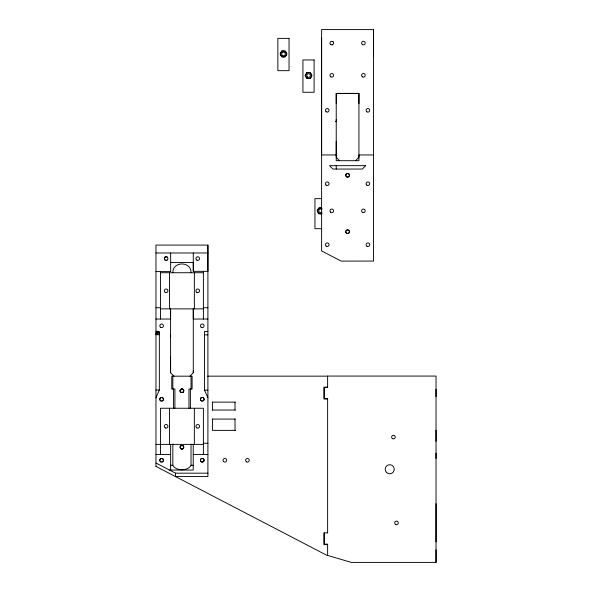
<?xml version="1.0" encoding="UTF-8"?>
<svg xmlns="http://www.w3.org/2000/svg" width="592" height="592" viewBox="0 0 592 592"><rect width="100%" height="100%" fill="white"/><g stroke="black" fill="none" stroke-linecap="round" stroke-linejoin="round"><path stroke-width="0.89" d="M173.974 376.179L170.592 372.79L170.592 308.906M189.899 376.179L193.288 372.79L193.288 308.906M155.962 252.984L193.281 252.991L193.288 271.343L207.91 271.343L207.903 245.081L155.962 245.081L155.962 466.496M336.234 154.941L321.611 154.941L321.604 29.6L373.552 29.6L373.559 55.87M327.62 555.429L351.33 562.4L436.03 562.4L436.03 549.776M436.03 541.895L436.03 503.674M436.03 396.618L436.03 389.225M436.03 458.504L436.038 453.087M172.849 272.734C172.405 261.057 191.468 261.057 191.031 272.734M191.031 444.126L191.031 465.282C188.086 471.254 175.787 471.254 172.849 465.282L172.849 444.126M180.19 446.834L181.034 445.739M155.962 397.728L159.352 390.017L159.352 331.394L155.962 331.298M183.505 448.203L182.403 449.047M183.683 390.972C183.964 388.426 179.665 388.626 180.22 391.157A1.813 1.798 -90 0 0 183.231 392.022A1.813 1.798 -90 0 0 182.41 388.996A1.813 1.798 -90 0 0 180.22 391.223M157.657 331.342L157.657 334.687L155.962 333.192L159.352 333.192L157.657 331.342L155.962 333.192L155.962 333.932L156.813 333.94L155.962 334.687L159.352 334.687M355.54 160.698L358.93 157.309L358.93 93.425L336.234 93.395L336.234 157.309L339.623 160.698M200.991 398.031L201.361 397.743M183.076 392.163L182.691 392.415A1.628 1.502 0 0 1 181.352 392.489L180.945 392.274M181.182 389.255L181.152 389.277A1.769 1.754 0 0 1 183.69 390.824A1.769 1.754 0 0 1 181.182 392.437A1.769 1.754 0 0 1 180.767 389.506M332.238 44.822L332.674 44.644M166.596 260.302L167.033 260.117M335.405 121.641L336.234 121.641L336.234 119.651M373.559 154.941L358.93 154.941L358.93 160.698L336.234 160.698L336.234 141.31M321.826 198.646L314.944 198.646L314.944 228.682L321.826 228.682M321.456 207.859L318.866 207.859L317.149 210.841L318.866 213.823L321.456 213.823M193.281 252.991L207.903 252.984M170.644 262.567L193.288 262.567L193.288 271.343M155.962 271.602L170.644 271.602L170.644 252.984M160.484 272.734L203.396 272.734M155.962 307.744L160.484 307.744M203.396 307.744L207.91 307.744M160.484 308.869L203.396 308.869M155.962 319.036L170.592 319.036L170.592 308.869M207.91 319.036L193.288 319.036L193.288 308.869M207.91 331.461L204.521 331.461L204.521 390.18L207.91 397.728M204.521 334.843L207.91 334.843M207.666 376.157L327.62 376.157M327.62 387.22L324.002 387.22L324.002 398.964L327.62 398.964M155.962 390.017L159.352 390.017M204.521 390.18L207.91 390.18M212.262 402.131L235.327 402.131M212.262 410.034L235.327 410.034M212.262 419.069L235.335 419.069M235.468 430.362L212.432 430.362L212.432 419.069M203.396 443.26L207.91 443.26M155.962 444.385L203.396 444.385M155.962 454.552L170.644 454.552M193.229 454.552L207.91 454.552M170.644 465.282L172.849 465.282M191.031 465.282L193.229 465.282M169.519 470.055L193.229 470.055L193.229 444.385M155.962 463.018L175.521 473.171L207.91 473.171M327.62 532.844L324.009 532.904L324.009 544.647L327.62 544.647M181.47 449.047L180.375 448.203M155.962 466.407L327.62 555.71L327.62 544.137L324.231 544.137L324.231 532.844M332.674 41.514L333.052 41.795M330.491 44.356L330.869 44.644A1.806 1.806 0 0 0 333.577 43.075A1.806 1.806 0 0 0 330.869 41.514A1.806 1.806 0 0 0 330.869 44.637M167.403 257.276L167.033 256.995A1.813 1.798 0.1 0 0 164.857 259.821L165.227 260.117A1.806 1.806 0 0 0 167.936 258.556A1.806 1.806 0 0 0 165.227 256.995A1.806 1.806 0 0 0 165.227 260.117M182.839 445.739L183.683 446.834M436.03 430.258L436.038 441.336M436.03 562.4L436.03 376.068L327.62 376.068L327.62 387.36L324.231 387.36L324.231 398.653L327.62 398.653L327.62 532.904M373.552 29.6L373.559 261.079L341.162 261.094L321.611 250.927L321.611 37.503M358.93 103.556L358.93 93.395L336.234 93.425L336.234 103.556M336.234 165.664L336.234 169.053M235.017 402.131L235.017 410.034M235.017 419.069L235.017 430.362M212.432 402.131L212.432 410.034M207.903 245.081L207.91 476.553L175.521 476.575L175.521 473.171M203.396 271.343L203.396 319.036M203.396 454.552L203.396 408.251L160.484 408.251L160.484 454.552M194.361 272.734L194.361 308.869M194.361 408.251L194.361 444.385M193.288 370.422L193.288 372.79M191.031 376.179L191.031 389.055M190.409 389.055L190.409 408.251M188.966 408.251L188.966 389.055L192.104 389.055L192.104 376.179L171.776 376.179L171.776 389.055L174.906 389.055L174.906 408.251M173.471 389.055L173.471 408.251M172.849 376.179L172.849 389.055M170.592 335.131L170.592 337.122M170.592 356.791L170.592 372.79M170.644 444.385L170.644 470.055M169.519 272.734L169.519 308.869M169.519 408.251L169.519 444.385M160.484 271.602L160.484 319.036M321.87 212.114A1.806 1.806 0 0 1 319.317 212.114A1.806 1.806 0 0 1 319.317 209.561A1.806 1.806 0 0 1 321.87 209.561M322.085 213.423A2.982 2.982 0 0 1 317.608 210.841A2.982 2.982 0 0 1 322.085 208.258M161.128 462.026A1.806 1.806 0 0 1 160.136 459.237A1.806 1.806 0 0 1 163.096 459.259A1.806 1.806 0 0 1 162.067 462.034M203.87 461.124A1.806 1.806 0 0 1 202.346 462.093M201.872 462.056A1.806 1.806 0 0 1 200.503 459.903A1.806 1.806 0 0 1 202.656 458.526A1.806 1.806 0 0 1 204.033 460.68M201.798 401.05A1.806 1.806 0 0 1 200.784 398.268A1.806 1.806 0 0 1 203.744 398.268A1.806 1.806 0 0 1 202.73 401.05M161.142 401.05A1.806 1.806 0 0 1 160.129 398.268A1.806 1.806 0 0 1 163.089 398.268A1.806 1.806 0 0 1 162.075 401.05M281.785 50.971L280.068 53.953L281.785 56.943L285.233 56.943L286.957 53.953L285.233 50.971L281.785 50.971M306.848 72.564L305.124 75.547L306.848 78.529L310.289 78.529L312.014 75.547L310.289 72.564L306.848 72.564M365.649 165.664L362.26 169.053L332.904 169.053L329.515 165.664L365.649 165.664M289.044 38.369L277.863 38.369L277.863 70.67L289.044 70.67L289.044 38.369M314.1 59.962L302.919 59.962L302.919 92.263L314.1 92.263L314.1 59.962M282.606 55.522A1.806 1.806 0 0 0 285.314 53.953A1.806 1.806 0 0 0 282.606 52.392A1.806 1.806 0 0 0 282.606 55.522M281.4 56.07A2.982 2.982 0 0 0 286.387 54.73A2.982 2.982 0 0 0 282.739 51.075A2.982 2.982 0 0 0 281.4 56.07M307.662 77.115A1.806 1.806 0 0 0 310.371 75.547A1.806 1.806 0 0 0 307.662 73.985A1.806 1.806 0 0 0 307.662 77.115M306.456 77.656A2.982 2.982 0 0 0 311.451 76.324A2.982 2.982 0 0 0 307.796 72.668A2.982 2.982 0 0 0 306.456 77.656M362.489 76.886A1.806 1.806 0 0 0 365.197 75.325A1.806 1.806 0 0 0 362.489 73.756A1.806 1.806 0 0 0 362.489 76.886M362.489 212.402A1.806 1.806 0 0 0 365.197 210.841A1.806 1.806 0 0 0 362.489 209.272A1.806 1.806 0 0 0 362.489 212.402M330.869 76.886A1.806 1.806 0 0 0 333.577 75.325A1.806 1.806 0 0 0 330.869 73.756A1.806 1.806 0 0 0 330.869 76.886M330.491 212.114A1.806 1.806 0 0 0 333.518 211.307A1.806 1.806 0 0 0 331.305 209.094A1.806 1.806 0 0 0 330.491 212.114M345.772 175.269A1.813 1.798 -90 0 0 347.585 177.082A1.813 1.798 -90 0 0 349.391 175.269A1.813 1.798 -90 0 0 347.585 173.456A1.813 1.798 -90 0 0 345.772 175.269M367.003 246.287A1.806 1.806 0 0 0 369.719 244.718A1.806 1.806 0 0 0 367.003 243.157A1.806 1.806 0 0 0 367.003 246.287M326.155 246.154A1.806 1.806 0 0 0 329.048 244.955A1.806 1.806 0 0 0 326.562 243.053A1.806 1.806 0 0 0 326.155 246.154M366.663 185.044A1.806 1.806 0 0 0 369.667 184.156A1.806 1.806 0 0 0 367.395 182.003A1.806 1.806 0 0 0 366.663 185.044M346.675 233.3A1.806 1.806 0 0 0 349.391 231.731A1.813 1.798 -90 0 0 347.585 229.918A1.813 1.798 -90 0 0 345.772 231.731A1.813 1.798 -90 0 0 347.585 233.544A1.813 1.798 -90 0 0 349.391 231.731A1.806 1.806 0 0 0 346.675 230.17A1.806 1.806 0 0 0 346.675 233.3M346.675 176.83A1.806 1.806 0 0 0 349.391 175.269A1.806 1.806 0 0 0 346.675 173.7A1.806 1.806 0 0 0 346.675 176.83M325.977 185.015A1.806 1.806 0 0 0 328.997 184.201A1.806 1.806 0 0 0 326.784 181.988A1.806 1.806 0 0 0 325.977 185.015M366.899 111.829A1.806 1.806 0 0 0 369.711 110.452A1.806 1.806 0 0 0 367.114 108.706A1.806 1.806 0 0 0 366.899 111.829M326.14 111.755A1.806 1.806 0 0 0 329.041 110.586A1.806 1.806 0 0 0 326.584 108.654A1.806 1.806 0 0 0 326.14 111.755M362.489 44.637A1.806 1.806 0 0 0 365.197 43.075A1.806 1.806 0 0 0 362.489 41.514A1.806 1.806 0 0 0 362.489 44.637M196.847 292.367A1.806 1.806 0 0 0 199.556 290.805A1.806 1.806 0 0 0 196.847 289.236A1.806 1.806 0 0 0 196.847 292.367M196.847 427.883A1.806 1.806 0 0 0 199.556 426.321A1.806 1.806 0 0 0 196.847 424.753A1.806 1.806 0 0 0 196.847 427.883M165.227 292.367A1.806 1.806 0 0 0 167.936 290.805A1.806 1.806 0 0 0 165.227 289.236A1.806 1.806 0 0 0 165.227 292.367M165.227 427.883A1.806 1.806 0 0 0 167.936 426.321A1.806 1.806 0 0 0 165.227 424.753A1.806 1.806 0 0 0 165.227 427.883M201.361 461.76A1.806 1.806 0 0 0 204.07 460.199A1.806 1.806 0 0 0 201.361 458.63A1.806 1.806 0 0 0 201.361 461.76M160.513 461.634A1.806 1.806 0 0 0 163.399 460.428A1.806 1.806 0 0 0 160.92 458.526A1.806 1.806 0 0 0 160.513 461.634M201.021 400.525A1.806 1.806 0 0 0 204.025 399.637A1.806 1.806 0 0 0 201.754 397.484A1.806 1.806 0 0 0 201.021 400.525M181.034 448.773A1.806 1.806 0 0 0 183.742 447.212A1.806 1.806 0 0 0 181.034 445.643A1.806 1.806 0 0 0 181.034 448.773M183.231 448.484A1.813 1.798 -90 0 0 182.41 445.458A1.813 1.798 -90 0 0 180.22 447.693A1.813 1.798 -90 0 0 183.231 448.484M181.034 392.311A1.806 1.806 0 0 0 183.742 390.75A1.806 1.806 0 0 0 181.034 389.181A1.806 1.806 0 0 0 181.034 392.311M160.336 400.495A1.806 1.806 0 0 0 163.355 399.681A1.806 1.806 0 0 0 161.142 397.469A1.806 1.806 0 0 0 160.336 400.495M201.258 327.309A1.806 1.806 0 0 0 204.07 325.933A1.806 1.806 0 0 0 201.472 324.187A1.806 1.806 0 0 0 201.258 327.309M160.499 327.235A1.806 1.806 0 0 0 163.399 326.066A1.806 1.806 0 0 0 160.935 324.135A1.806 1.806 0 0 0 160.499 327.235M196.84 260.117A1.813 1.798 -0.3 0 0 199.563 258.556A1.813 1.798 -0.3 0 0 196.84 256.995A1.813 1.798 -0.3 0 0 196.84 260.117M223.665 461.656A1.806 1.806 0 0 0 226.625 460.635A1.806 1.806 0 0 0 224.264 458.585A1.806 1.806 0 0 0 223.665 461.656M246.427 461.79A1.806 1.806 0 0 0 249.239 460.413A1.806 1.806 0 0 0 246.642 458.667A1.806 1.806 0 0 0 246.427 461.79M386.598 472.49A4.514 4.514 0 0 0 394.117 470.322A4.514 4.514 0 0 0 388.478 464.89A4.514 4.514 0 0 0 386.598 472.49M392.533 438.665A1.806 1.806 0 0 0 395.241 437.103A1.806 1.806 0 0 0 392.533 435.534A1.806 1.806 0 0 0 392.533 438.665M395.604 524.438A1.806 1.806 0 0 0 398.312 522.877A1.806 1.806 0 0 0 395.604 521.308A1.806 1.806 0 0 0 395.604 524.438"/></g></svg>
